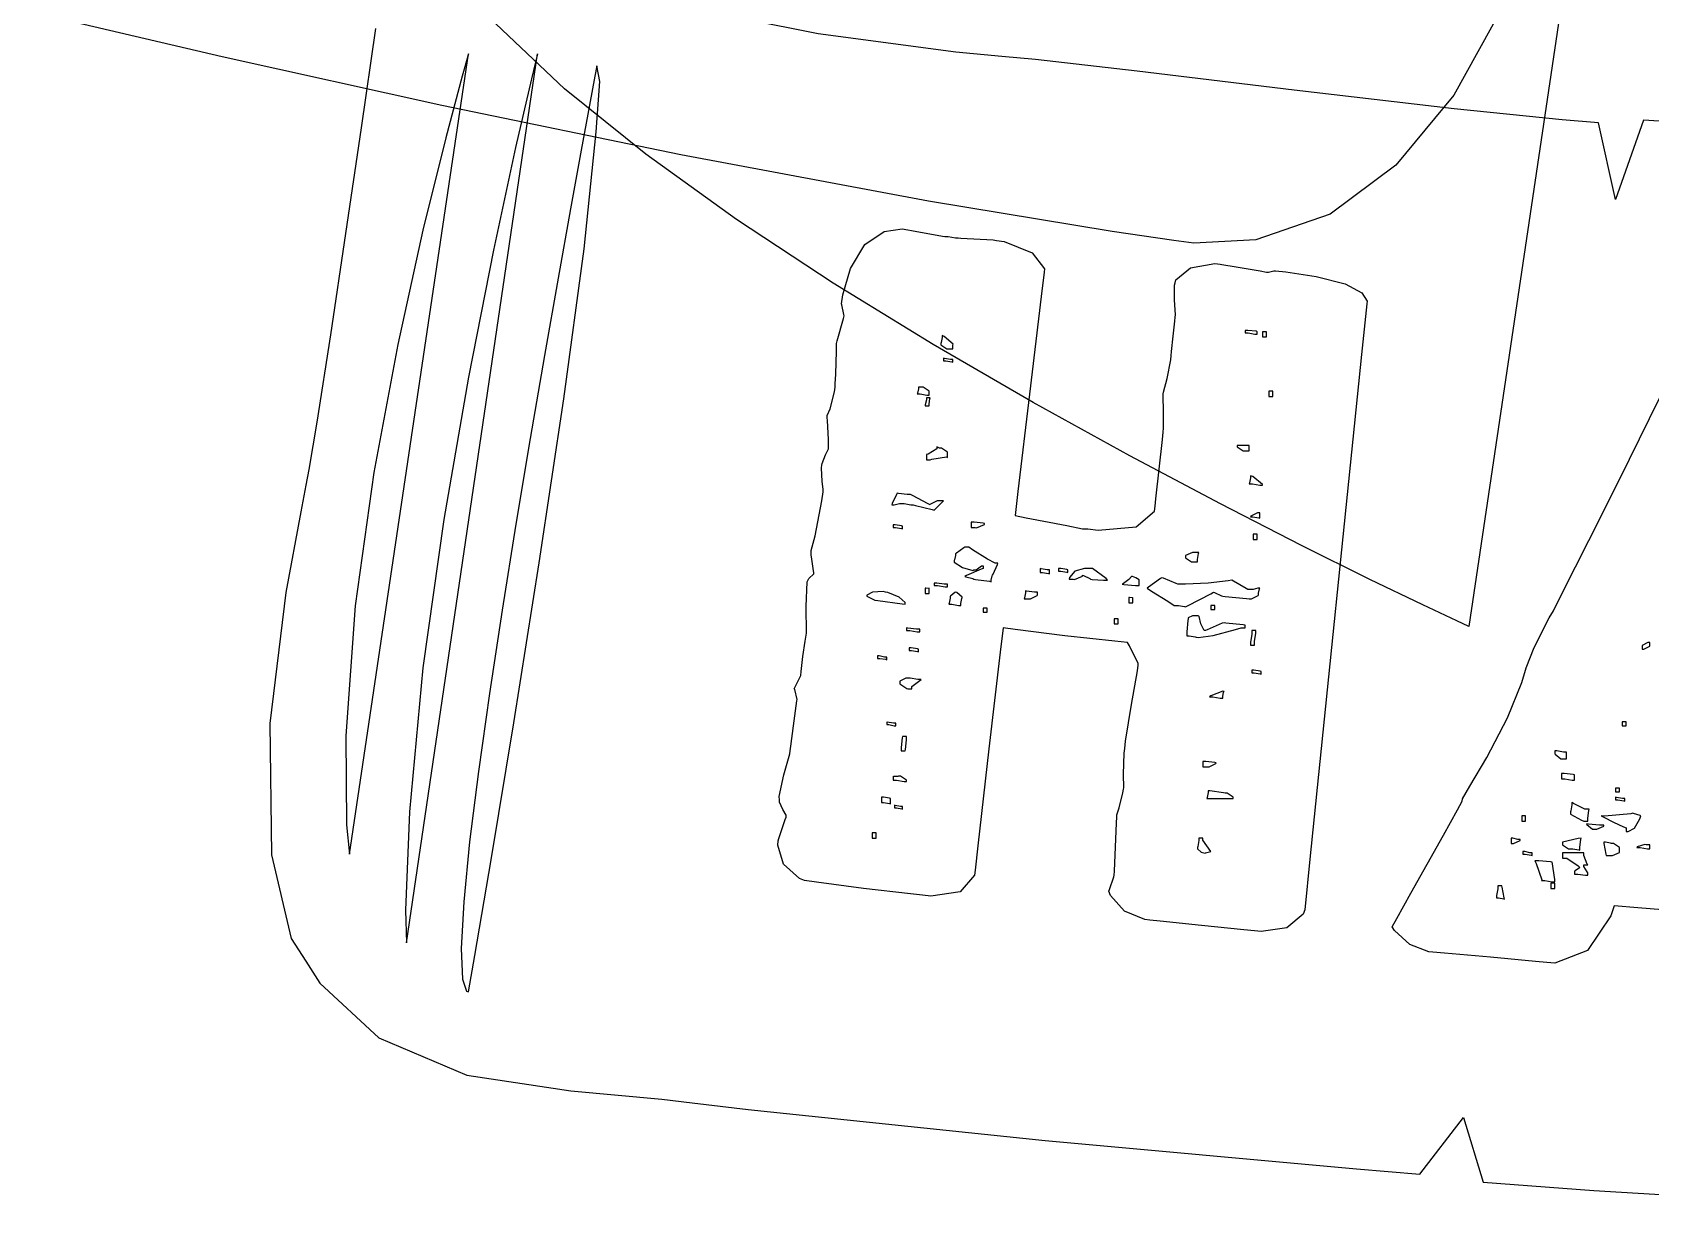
# Model space of a CAD drawing. Extents: x 71 to 283, y 22 to 328.
# Drawn here: x 82.03 to 125.18, y 22.74 to 54.16 of the extents above; entities that cross this region are included whole.
import ezdxf

# ---------------------------------------------------------------- set-up
doc = ezdxf.new("R2010")
doc.units = 0
doc.header["$MEASUREMENT"] = 0

msp = doc.modelspace()

# ---------------------------------------------------------------- linework, layer by layer
at = {"color": 44}
msp.add_lwpolyline([(124.777, 68.2265), (120.333, 38.3124), (120.333, 38.3124), (120.012, 38.4623), (119.105, 38.8909), (117.698, 39.5718), (115.872, 40.4798), (113.71, 41.5879), (111.299, 42.8667), (108.718, 44.2916), (106.054, 45.835), (103.387, 47.4708), (100.805, 49.1712), (98.389, 50.9104), (96.2215, 52.6591), (94.3875, 54.3927)], dxfattribs=at)
at = {"color": 32}
for points in [[(121.263, 54.8816), (119.935, 52.4895), (118.392, 50.618), (116.633, 49.3159), (114.658, 48.6322), (113.002, 48.5373), (112.466, 48.6131), (110.826, 48.8502), (105.923, 49.663), (99.3221, 50.8953), (92.9474, 52.2097), (87.0878, 53.5079), (82.0289, 54.6901)], [(125.685, 51.7783), (124.99, 51.8223), (124.248, 49.7057), (123.789, 51.7521), (122.826, 51.8266), (119.943, 52.1229), (115.675, 52.6217), (111.486, 53.1276), (108.782, 53.4335), (107.88, 53.516), (106.652, 53.6293), (102.985, 54.1196), (99.1884, 54.8763)], [(91.1779, 54.2657), (90.7948, 51.6117), (90.3827, 48.799), (89.9763, 46.0954), (89.6112, 43.7691), (89.4016, 42.5069), (89.323, 42.0867), (89.1854, 41.3727), (88.791, 39.2247), (88.3571, 35.7244), (88.4054, 32.2296), (88.9317, 29.9944), (89.323, 29.3867), (89.6952, 28.8051), (91.2647, 27.3444), (93.6128, 26.3481), (96.3923, 25.9292), (98.8176, 25.7114), (99.6237, 25.6122), (101.114, 25.4358), (109.034, 24.6076), (117.341, 23.8483), (119.027, 23.7064), (120.191, 25.2236), (120.72, 23.4956), (123.669, 23.2765), (132.53, 22.7362)]]:
    msp.add_lwpolyline(points, dxfattribs=at)
at = {"color": 0}
for points in [[(93.6625, 53.5862), (93.6625, 53.5862), (93.4918, 52.9897), (93.0522, 51.3486), (92.4429, 48.8901), (91.7706, 45.8392), (91.1352, 42.4229), (90.6406, 38.8676), (90.3898, 35.3991), (90.4064, 33.0261), (90.4875, 32.2433), (93.6625, 53.5862)], [(95.4966, 53.5862), (95.4966, 53.5862), (95.3354, 52.9223), (94.9152, 51.0935), (94.3268, 48.3567), (93.6569, 44.9626), (93.001, 41.1649), (92.4458, 37.2166), (92.0831, 33.3706), (91.9798, 30.7523), (92.0048, 29.88), (95.4966, 53.5862)], [(97.0841, 53.2694), (97.0841, 53.2694), (97.0319, 52.9967), (96.8872, 52.222), (96.6653, 51.0177), (96.3799, 49.4563), (96.048, 47.607), (95.6839, 45.5401), (95.305, 43.3282), (94.9233, 41.0422), (94.5554, 38.7519), (94.2178, 36.5291), (93.9243, 34.4441), (93.69, 32.5685), (93.533, 30.9728), (93.4642, 29.7284), (93.5027, 28.9057), (93.6046, 28.5902), (93.6625, 28.575), (93.6625, 28.575), (93.828, 29.5369), (94.2605, 32.0918), (94.8655, 35.7477), (95.5449, 40.0099), (96.2021, 44.3865), (96.7423, 48.3842), (97.0675, 51.5098), (97.1642, 52.8465), (97.0841, 53.2694)]]:
    msp.add_lwpolyline(points, close=True, dxfattribs=at)
at = {"color": 7}
for points in [[(105.374, 48.8957), (105.471, 48.8777), (106.3, 48.7288), (106.363, 48.7193), (106.451, 48.7193), (106.649, 48.6833), (106.715, 48.6833), (106.785, 48.6752), (107.649, 48.6311), (107.738, 48.6131), (107.94, 48.587), (108.69, 48.2822), (109.016, 47.8536), (109.008, 47.7654), (108.928, 47.1138), (108.62, 44.5079), (108.311, 41.9199), (108.233, 41.275), (108.531, 41.2143), (109.612, 41.0062), (110.032, 40.9222), (110.173, 40.9222), (110.454, 40.8877), (111.468, 40.972), (111.953, 41.3893), (111.971, 41.5216), (111.989, 41.716), (112.077, 42.5097), (112.165, 43.3049), (112.183, 43.4979), (112.191, 43.604), (112.196, 44.1029), (112.183, 44.4168), (112.183, 44.5202), (112.191, 44.5643), (112.29, 44.927), (112.386, 45.4297), (112.396, 45.5443), (112.404, 45.6501), (112.448, 46.0555), (112.491, 46.4619), (112.5, 46.5667), (112.509, 46.6288), (112.486, 47.0256), (112.482, 47.4225), (112.5, 47.4846), (112.518, 47.5643), (112.915, 47.8772), (113.558, 47.9958), (113.701, 47.9778), (113.745, 47.9697), (114.132, 47.9118), (114.767, 47.8014), (114.935, 47.7654), (114.996, 47.7654), (115.135, 47.8014), (115.182, 47.8014), (115.454, 47.7725), (116.266, 47.6497), (117.033, 47.4543), (117.483, 47.2115), (117.621, 46.9896), (117.615, 46.9194), (117.474, 45.5704), (116.098, 32.1124), (115.958, 30.7619), (115.914, 30.6476), (115.485, 30.2824), (114.793, 30.1804), (114.617, 30.1983), (114.335, 30.2245), (113.21, 30.3389), (112.103, 30.4533), (111.831, 30.4794), (111.698, 30.4974), (111.151, 30.7233), (110.78, 31.1423), (110.736, 31.2567), (110.754, 31.3008), (110.869, 31.6356), (110.878, 31.6797), (110.887, 31.7858), (110.939, 33.0825), (110.949, 33.2314), (110.949, 33.2948), (111.009, 33.4836), (111.107, 33.8763), (111.125, 33.9728), (111.133, 34.0086), (111.129, 34.3738), (111.143, 34.9333), (111.161, 35.0655), (111.177, 35.2599), (111.336, 36.2313), (111.496, 37.1299), (111.514, 37.2883), (111.514, 37.3338), (111.45, 37.4703), (111.283, 37.7994), (111.231, 37.8876), (110.895, 37.9236), (109.56, 38.0697), (108.241, 38.2323), (107.914, 38.2764), (107.834, 37.6329), (107.531, 35.049), (107.244, 32.4652), (107.174, 31.8203), (107.156, 31.6797), (106.772, 31.2346), (105.984, 31.1244), (105.763, 31.1506), (105.445, 31.1864), (104.192, 31.3311), (102.939, 31.4937), (102.622, 31.5378), (102.49, 31.5915), (102.058, 31.976), (101.907, 32.4817), (101.917, 32.5961), (101.935, 32.6581), (102.102, 33.1707), (102.129, 33.2314), (102.129, 33.2824), (102.041, 33.4353), (101.953, 33.6269), (101.953, 33.6903), (101.943, 33.7785), (102.067, 34.3572), (102.225, 34.9167), (102.235, 34.9953), (102.252, 35.1276), (102.324, 35.6665), (102.394, 36.2038), (102.412, 36.3361), (102.42, 36.3721), (102.358, 36.6367), (102.342, 36.6529), (102.358, 36.6889), (102.5, 36.9715), (102.518, 37.0057), (102.526, 37.1119), (102.574, 37.5186), (102.64, 37.925), (102.658, 38.0298), (102.675, 38.136), (102.666, 38.8454), (102.693, 39.503), (102.729, 39.5813), (102.737, 39.5993), (102.871, 39.7192), (102.871, 39.7577), (102.861, 39.8018), (102.807, 40.1726), (102.799, 40.2167), (102.799, 40.3461), (102.904, 40.7335), (103.081, 41.6638), (103.117, 41.9104), (103.117, 41.9791), (103.086, 42.1845), (103.072, 42.5457), (103.081, 42.6159), (103.09, 42.66), (103.182, 42.89), (103.258, 43.0555), (103.258, 43.1091), (103.258, 43.3035), (103.232, 43.8065), (103.223, 43.8849), (103.223, 43.9441), (103.302, 44.1194), (103.416, 44.5742), (103.434, 44.6966), (103.434, 44.7834), (103.452, 45.0413), (103.47, 45.6572), (103.47, 45.8611), (103.487, 45.9327), (103.663, 46.5321), (103.681, 46.6027), (103.671, 46.6383), (103.619, 46.8933), (103.61, 46.9194), (103.645, 47.1579), (103.846, 47.8592), (104.228, 48.5027), (104.742, 48.8502), (105.222, 48.919), (105.374, 48.8957)], [(114.37, 46.2139), (114.37, 46.1973), (114.37, 46.1574), (114.37, 46.1437), (114.449, 46.1437), (114.628, 46.1077), (114.689, 46.1077), (114.689, 46.1257), (114.689, 46.1656), (114.689, 46.1779), (114.661, 46.1878), (114.442, 46.2139), (114.37, 46.2139)], [(114.829, 46.1779), (114.829, 46.1779), (114.829, 46.0735), (114.829, 46.0375), (114.855, 46.0375), (114.915, 46.0375), (114.935, 46.0375), (114.935, 46.0375), (114.935, 46.1437), (114.935, 46.1779), (114.908, 46.1779), (114.849, 46.1779), (114.829, 46.1779)], [(106.292, 46.0735), (106.292, 46.0209), (106.265, 45.8886), (106.256, 45.8611), (106.256, 45.8265), (106.415, 45.7207), (106.469, 45.7207), (106.495, 45.7207), (106.554, 45.7207), (106.575, 45.7207), (106.575, 45.7468), (106.575, 45.8061), (106.575, 45.8251), (106.583, 45.8431), (106.345, 46.047), (106.292, 46.0735)], [(106.327, 45.4723), (106.327, 45.4561), (106.327, 45.4159), (106.327, 45.4021), (106.389, 45.4021), (106.547, 45.3775), (106.575, 45.3679), (106.575, 45.3856), (106.575, 45.4258), (106.575, 45.4381), (106.513, 45.4381), (106.353, 45.4642), (106.327, 45.4723)], [(105.657, 44.6966), (105.657, 44.6525), (105.629, 44.5382), (105.621, 44.5202), (105.7, 44.5202), (105.879, 44.486), (105.94, 44.486), (105.94, 44.5036), (105.94, 44.5438), (105.94, 44.5562), (105.94, 44.5918), (105.78, 44.6966), (105.727, 44.6966), (105.727, 44.6966), (105.674, 44.6966), (105.657, 44.6966)], [(115.006, 44.5904), (115.006, 44.5904), (115.006, 44.486), (115.006, 44.45), (115.032, 44.45), (115.091, 44.45), (115.112, 44.45), (115.112, 44.45), (115.112, 44.5562), (115.112, 44.5904), (115.084, 44.5904), (115.025, 44.5904), (115.006, 44.5904)], [(105.869, 44.414), (105.869, 44.3618), (105.841, 44.2309), (105.833, 44.2034), (105.859, 44.2034), (105.919, 44.2034), (105.94, 44.2034), (105.94, 44.257), (105.964, 44.3879), (105.974, 44.414), (105.948, 44.414), (105.888, 44.414), (105.869, 44.414)], [(106.15, 43.1091), (106.15, 43.0569), (105.913, 42.9161), (105.869, 42.8985), (105.869, 42.8639), (105.869, 42.7838), (105.869, 42.7563), (105.895, 42.7563), (105.953, 42.7563), (105.974, 42.7563), (106.018, 42.7743), (106.405, 42.8364), (106.433, 42.8265), (106.433, 42.8544), (106.433, 42.9137), (106.433, 42.9327), (106.433, 42.9687), (106.274, 43.0749), (106.222, 43.0749), (106.222, 43.0749), (106.168, 43.101), (106.15, 43.1091)], [(114.16, 43.1451), (114.16, 43.1105), (114.317, 43.0029), (114.37, 43.0029), (114.396, 43.0029), (114.456, 43.0029), (114.476, 43.0029), (114.476, 43.0029), (114.476, 43.1105), (114.476, 43.1451), (114.396, 43.1451), (114.219, 43.1451), (114.16, 43.1451)], [(114.512, 42.3333), (114.512, 42.2811), (114.485, 42.1488), (114.476, 42.121), (114.565, 42.121), (114.763, 42.0867), (114.829, 42.0867), (114.837, 42.1047), (114.573, 42.3168), (114.512, 42.3333)], [(105.092, 41.8744), (105.074, 41.8401), (104.96, 41.5932), (104.951, 41.5576), (105.012, 41.5576), (105.151, 41.5918), (105.198, 41.5918), (105.277, 41.5918), (105.456, 41.5576), (105.517, 41.5576), (105.577, 41.541), (106.026, 41.4334), (106.08, 41.4154), (106.106, 41.4433), (106.3, 41.6373), (106.327, 41.6638), (106.3, 41.6638), (106.241, 41.6638), (106.222, 41.6638), (106.16, 41.6638), (105.982, 41.5756), (105.974, 41.5576), (105.92, 41.5851), (105.497, 41.8137), (105.445, 41.8401), (105.356, 41.8401), (105.126, 41.8663), (105.092, 41.8744)], [(104.987, 41.0284), (104.987, 41.0118), (104.987, 40.972), (104.987, 40.9582), (105.048, 40.9582), (105.206, 40.9317), (105.234, 40.9222), (105.234, 40.9402), (105.234, 40.9801), (105.234, 40.9924), (105.206, 41.0023), (105.041, 41.0284), (104.987, 41.0284)], [(107.068, 41.0986), (107.068, 41.064), (107.068, 40.9857), (107.068, 40.9582), (107.094, 40.9582), (107.153, 40.9582), (107.174, 40.9582), (107.208, 40.9497), (107.421, 41.0351), (107.421, 41.0626), (107.385, 41.0725), (107.147, 41.0986), (107.068, 41.0986)], [(114.512, 41.239), (114.573, 41.239), (114.731, 41.2143), (114.759, 41.2048), (114.759, 41.2404), (114.759, 41.3191), (114.759, 41.3452), (114.697, 41.3452), (114.52, 41.257), (114.512, 41.239)], [(114.583, 40.7818), (114.583, 40.7472), (114.583, 40.6672), (114.583, 40.6396), (114.609, 40.6396), (114.668, 40.6396), (114.689, 40.6396), (114.689, 40.6396), (114.689, 40.7472), (114.689, 40.7818), (114.661, 40.7818), (114.602, 40.7818), (114.583, 40.7818)], [(106.892, 40.429), (106.864, 40.411), (106.671, 40.2703), (106.645, 40.2526), (106.645, 40.2086), (106.618, 40.0939), (106.609, 40.0763), (106.609, 40.0293), (106.834, 39.8861), (107.111, 39.8117), (107.138, 39.8279), (107.199, 39.8279), (107.338, 39.9341), (107.385, 39.9341), (107.385, 39.9175), (107.385, 39.8776), (107.385, 39.8639), (107.331, 39.8473), (106.936, 39.6794), (106.892, 39.6515), (106.918, 39.6434), (107.111, 39.5912), (107.138, 39.5813), (107.182, 39.5732), (107.553, 39.5206), (107.597, 39.5111), (107.597, 39.5552), (107.623, 39.6709), (107.633, 39.6875), (107.649, 39.715), (107.764, 39.9701), (107.774, 40.0043), (107.706, 40.0043), (107.503, 40.1119), (107.103, 40.3585), (106.998, 40.429), (106.97, 40.429), (106.911, 40.429), (106.892, 40.429)], [(112.783, 40.1807), (112.783, 40.1465), (112.941, 40.0403), (112.995, 40.0403), (113.021, 40.0403), (113.08, 40.0403), (113.101, 40.0403), (113.101, 40.1024), (113.126, 40.2608), (113.135, 40.2869), (113.108, 40.2869), (113.049, 40.2869), (113.029, 40.2869), (112.968, 40.2869), (112.783, 40.2086), (112.783, 40.1807)], [(108.902, 39.8639), (108.902, 39.8378), (108.902, 39.7785), (108.902, 39.7577), (108.963, 39.7577), (109.123, 39.733), (109.149, 39.7235), (109.149, 39.7496), (109.149, 39.8089), (109.149, 39.8279), (109.087, 39.8279), (108.928, 39.8558), (108.902, 39.8639)], [(109.397, 39.8639), (109.397, 39.8473), (109.397, 39.8074), (109.397, 39.7937), (109.457, 39.7937), (109.616, 39.7676), (109.644, 39.7577), (109.644, 39.7757), (109.644, 39.8156), (109.644, 39.8279), (109.616, 39.8378), (109.451, 39.8639), (109.397, 39.8639)], [(109.678, 39.5813), (109.704, 39.5813), (109.764, 39.5813), (109.784, 39.5813), (109.819, 39.5732), (110.031, 39.66), (110.031, 39.6875), (110.057, 39.6794), (110.225, 39.5912), (110.243, 39.5813), (110.287, 39.5732), (110.597, 39.5471), (110.702, 39.5471), (110.666, 39.5912), (110.295, 39.8639), (110.173, 39.8639), (110.087, 39.8639), (109.832, 39.7895), (109.686, 39.6254), (109.678, 39.5813)], [(105.833, 39.3347), (105.833, 39.3002), (105.833, 39.2218), (105.833, 39.1943), (105.859, 39.1943), (105.919, 39.1943), (105.94, 39.1943), (105.94, 39.2299), (105.94, 39.3086), (105.94, 39.3347), (105.93, 39.3266), (105.857, 39.3347), (105.833, 39.3347)], [(106.08, 39.4751), (106.08, 39.4589), (106.08, 39.4187), (106.08, 39.4049), (106.168, 39.4049), (106.367, 39.3707), (106.433, 39.3707), (106.433, 39.3883), (106.433, 39.4286), (106.433, 39.4409), (106.345, 39.4409), (106.146, 39.4751), (106.08, 39.4751)], [(111.337, 39.6515), (111.337, 39.6515), (111.265, 39.5732), (111.124, 39.4589), (111.089, 39.4409), (111.133, 39.4324), (111.443, 39.4049), (111.548, 39.4049), (111.548, 39.4049), (111.548, 39.5125), (111.548, 39.5471), (111.548, 39.5633), (111.454, 39.6131), (111.366, 39.6515), (111.337, 39.6515)], [(112.572, 39.4409), (112.528, 39.4589), (112.191, 39.6007), (112.147, 39.6173), (112.112, 39.5912), (111.795, 39.3622), (111.76, 39.3347), (111.875, 39.2561), (112.306, 38.9876), (112.478, 38.8758), (112.536, 38.8758), (112.597, 38.8758), (112.755, 38.8511), (112.783, 38.8415), (112.853, 38.8772), (113.453, 39.1844), (113.524, 39.2285), (113.55, 39.2204), (113.743, 39.1322), (113.771, 39.1224), (113.841, 39.1142), (114.405, 39.062), (114.476, 39.0521), (114.537, 39.0521), (114.713, 39.1418), (114.723, 39.1583), (114.723, 39.2024), (114.749, 39.3181), (114.759, 39.3347), (114.705, 39.3347), (114.585, 39.2987), (114.547, 39.2987), (114.519, 39.2987), (114.46, 39.2987), (114.44, 39.2987), (114.396, 39.3266), (114.062, 39.5206), (114.017, 39.5471), (113.92, 39.5291), (113.386, 39.467), (112.775, 39.4409), (112.572, 39.4409)], [(104.282, 39.1224), (104.298, 39.1142), (104.474, 39.0275), (104.492, 39.0179), (104.571, 39.0095), (105.224, 38.9213), (105.304, 38.9117), (105.304, 38.9587), (105.144, 39.0977), (104.845, 39.2204), (104.775, 39.2285), (104.713, 39.2465), (104.435, 39.2299), (104.282, 39.1502), (104.282, 39.1224)], [(106.645, 39.2285), (106.627, 39.2204), (106.521, 39.1322), (106.503, 39.1224), (106.503, 39.0701), (106.477, 38.9393), (106.469, 38.9117), (106.547, 38.9117), (106.725, 38.8758), (106.785, 38.8758), (106.785, 38.9297), (106.812, 39.062), (106.821, 39.0881), (106.826, 39.0991), (106.679, 39.2204), (106.645, 39.2285)], [(108.515, 39.2645), (108.515, 39.212), (108.487, 39.0797), (108.479, 39.0521), (108.505, 39.0521), (108.565, 39.0521), (108.585, 39.0521), (108.646, 39.0521), (108.822, 39.1418), (108.832, 39.1583), (108.832, 39.1763), (108.832, 39.2162), (108.832, 39.2285), (108.752, 39.2285), (108.541, 39.2561), (108.515, 39.2645)], [(111.265, 39.0881), (111.265, 39.0536), (111.265, 38.9738), (111.265, 38.946), (111.292, 38.946), (111.351, 38.946), (111.372, 38.946), (111.372, 38.946), (111.372, 39.0536), (111.372, 39.0881), (111.362, 39.0797), (111.289, 39.0881), (111.265, 39.0881)], [(113.454, 38.8758), (113.454, 38.8497), (113.454, 38.7904), (113.454, 38.7696), (113.48, 38.7696), (113.538, 38.7696), (113.558, 38.7696), (113.558, 38.7974), (113.558, 38.8567), (113.558, 38.8758), (113.532, 38.8758), (113.473, 38.8758), (113.454, 38.8758)], [(107.385, 38.8056), (107.385, 38.7795), (107.385, 38.7202), (107.385, 38.6994), (107.411, 38.6994), (107.471, 38.6994), (107.491, 38.6994), (107.491, 38.7269), (107.491, 38.7862), (107.491, 38.8056), (107.464, 38.8056), (107.404, 38.8056), (107.385, 38.8056)], [(110.878, 38.523), (110.878, 38.523), (110.878, 38.4182), (110.878, 38.3826), (110.905, 38.3826), (110.964, 38.3826), (110.985, 38.3826), (110.985, 38.4182), (110.985, 38.4969), (110.985, 38.523), (110.957, 38.523), (110.897, 38.523), (110.878, 38.523)], [(112.853, 38.523), (112.843, 38.4789), (112.819, 38.1688), (112.819, 38.064), (112.879, 38.064), (113.038, 38.0393), (113.065, 38.0298), (113.117, 38.0213), (113.519, 38.0739), (114.114, 38.2323), (114.264, 38.2764), (114.29, 38.2764), (114.35, 38.2764), (114.37, 38.2764), (114.37, 38.2944), (114.37, 38.3342), (114.37, 38.3466), (114.317, 38.3565), (113.859, 38.4087), (113.807, 38.4168), (113.753, 38.4006), (113.356, 38.2242), (113.312, 38.2062), (113.279, 38.2062), (113.184, 38.3879), (113.144, 38.5851), (113.135, 38.5932), (113.117, 38.6031), (112.968, 38.5988), (112.853, 38.5424), (112.853, 38.523)], [(105.34, 38.2764), (105.34, 38.2598), (105.34, 38.2199), (105.34, 38.2062), (105.428, 38.2062), (105.627, 38.1702), (105.693, 38.1702), (105.693, 38.1882), (105.693, 38.2281), (105.693, 38.2404), (105.605, 38.2404), (105.374, 38.2683), (105.34, 38.2764)], [(114.547, 38.2062), (114.547, 38.1095), (114.512, 37.8904), (114.512, 37.8174), (114.538, 37.8174), (114.596, 37.8174), (114.617, 37.8174), (114.617, 37.9155), (114.653, 38.1346), (114.653, 38.2062), (114.625, 38.2062), (114.566, 38.2062), (114.547, 38.2062)], [(105.41, 37.7472), (105.41, 37.7306), (105.41, 37.6908), (105.41, 37.677), (105.471, 37.677), (105.629, 37.6509), (105.657, 37.641), (105.657, 37.659), (105.657, 37.6989), (105.657, 37.7112), (105.629, 37.7211), (105.464, 37.7472), (105.41, 37.7472)], [(124.954, 37.7832), (124.954, 37.7652), (124.954, 37.7254), (124.954, 37.7112), (125.006, 37.7112), (125.166, 37.7913), (125.166, 37.8174), (125.166, 37.8354), (125.166, 37.8753), (125.166, 37.8876), (125.112, 37.8876), (124.954, 37.8093), (124.954, 37.7832)], [(104.563, 37.5349), (104.563, 37.5186), (104.563, 37.4784), (104.563, 37.4646), (104.625, 37.4646), (104.783, 37.44), (104.811, 37.4304), (104.811, 37.4481), (104.811, 37.4883), (104.811, 37.5006), (104.749, 37.5006), (104.608, 37.5349), (104.563, 37.5349)], [(114.547, 37.1479), (114.547, 37.1313), (114.547, 37.0914), (114.547, 37.0776), (114.607, 37.0776), (114.767, 37.0512), (114.793, 37.0417), (114.793, 37.0597), (114.793, 37.0995), (114.793, 37.1119), (114.767, 37.1217), (114.602, 37.1479), (114.547, 37.1479)], [(105.164, 36.8293), (105.164, 36.7852), (105.347, 36.6628), (105.374, 36.6529), (105.4, 36.6529), (105.46, 36.6529), (105.481, 36.6529), (105.481, 36.715), (105.692, 36.8748), (105.727, 36.9013), (105.639, 36.9013), (105.441, 36.9355), (105.374, 36.9355), (105.321, 36.9355), (105.164, 36.8572), (105.164, 36.8293)], [(113.418, 36.4423), (113.506, 36.4423), (113.705, 36.4063), (113.771, 36.4063), (113.771, 36.4504), (113.797, 36.5661), (113.807, 36.5827), (113.771, 36.5926), (113.453, 36.4698), (113.418, 36.4423)], [(104.811, 35.771), (104.811, 35.7547), (104.811, 35.7145), (104.811, 35.7008), (104.871, 35.7008), (105.011, 35.6665), (105.058, 35.6665), (105.058, 35.6842), (105.058, 35.7244), (105.058, 35.7367), (104.995, 35.7367), (104.827, 35.7628), (104.811, 35.771)], [(124.424, 35.771), (124.424, 35.7449), (124.424, 35.687), (124.424, 35.6665), (124.45, 35.6665), (124.51, 35.6665), (124.531, 35.6665), (124.531, 35.6926), (124.531, 35.7519), (124.531, 35.771), (124.503, 35.771), (124.444, 35.771), (124.424, 35.771)], [(105.234, 35.384), (105.224, 35.3494), (105.198, 35.0848), (105.198, 34.9953), (105.224, 34.9953), (105.283, 34.9953), (105.304, 34.9953), (105.312, 35.0311), (105.34, 35.2958), (105.34, 35.384), (105.312, 35.384), (105.253, 35.384), (105.234, 35.384)], [(122.626, 34.9953), (122.626, 34.9787), (122.626, 34.9388), (122.626, 34.925), (122.634, 34.9085), (122.786, 34.7845), (122.837, 34.7845), (122.863, 34.7845), (122.922, 34.7845), (122.943, 34.7845), (122.943, 34.8286), (122.943, 34.9278), (122.943, 34.9608), (122.863, 34.9608), (122.686, 34.9953), (122.626, 34.9953)], [(113.242, 34.7128), (113.242, 34.7128), (113.242, 34.6081), (113.242, 34.5722), (113.268, 34.5722), (113.327, 34.5722), (113.348, 34.5722), (113.409, 34.5722), (113.585, 34.6618), (113.594, 34.6783), (113.558, 34.688), (113.32, 34.7128), (113.242, 34.7128)], [(104.987, 34.3256), (104.987, 34.2994), (104.987, 34.2401), (104.987, 34.2194), (105.076, 34.2194), (105.274, 34.1836), (105.34, 34.1836), (105.34, 34.2194), (105.18, 34.3256), (105.128, 34.3256), (105.11, 34.3173), (104.995, 34.3173), (104.987, 34.3256)], [(122.803, 34.3958), (122.803, 34.3614), (122.803, 34.2828), (122.803, 34.2553), (122.891, 34.2553), (123.089, 34.2194), (123.155, 34.2194), (123.155, 34.2194), (123.155, 34.3256), (123.155, 34.36), (123.119, 34.3697), (122.881, 34.3958), (122.803, 34.3958)], [(104.669, 33.7606), (104.669, 33.7606), (104.669, 33.6558), (104.669, 33.62), (104.729, 33.62), (104.889, 33.5938), (104.915, 33.5842), (104.915, 33.5842), (104.915, 33.6917), (104.915, 33.7261), (104.889, 33.7358), (104.724, 33.7606), (104.669, 33.7606)], [(113.382, 33.9369), (113.382, 33.8846), (113.356, 33.7523), (113.348, 33.7261), (113.374, 33.7261), (113.433, 33.7261), (113.454, 33.7261), (113.603, 33.7261), (113.94, 33.7261), (114.053, 33.7261), (114.053, 33.7619), (113.894, 33.8667), (113.841, 33.8667), (113.797, 33.8763), (113.426, 33.9287), (113.382, 33.9369)], [(124.248, 34.0072), (124.248, 33.981), (124.248, 33.9232), (124.248, 33.9025), (124.274, 33.9025), (124.333, 33.9025), (124.354, 33.9025), (124.354, 33.9287), (124.354, 33.988), (124.354, 34.0072), (124.354, 34.0072), (124.274, 34.0072), (124.248, 34.0072)], [(124.248, 33.7606), (124.248, 33.744), (124.248, 33.7041), (124.248, 33.6903), (124.309, 33.6903), (124.468, 33.6641), (124.495, 33.6544), (124.495, 33.6724), (124.495, 33.7137), (124.495, 33.7261), (124.433, 33.7261), (124.274, 33.7523), (124.248, 33.7606)], [(105.022, 33.5497), (105.022, 33.5318), (105.022, 33.4918), (105.022, 33.478), (105.074, 33.478), (105.216, 33.4532), (105.234, 33.4436), (105.234, 33.4615), (105.234, 33.5015), (105.234, 33.5139), (105.18, 33.5139), (105.038, 33.5414), (105.022, 33.5497)], [(121.744, 33.2672), (121.744, 33.2328), (121.744, 33.1529), (121.744, 33.1253), (121.77, 33.1253), (121.828, 33.1253), (121.849, 33.1253), (121.849, 33.1253), (121.849, 33.2328), (121.849, 33.2672), (121.823, 33.2672), (121.763, 33.2672), (121.744, 33.2672)], [(123.083, 33.62), (123.083, 33.5594), (123.057, 33.3995), (123.049, 33.3733), (123.049, 33.3113), (123.34, 33.1529), (123.402, 33.1253), (123.428, 33.1253), (123.487, 33.1253), (123.508, 33.1253), (123.508, 33.2052), (123.533, 33.4092), (123.542, 33.4436), (123.427, 33.4436), (123.128, 33.5938), (123.083, 33.62)], [(123.861, 33.2672), (123.931, 33.2328), (124.194, 33.095), (124.459, 32.9765), (124.531, 32.9489), (124.531, 32.9227), (124.531, 32.8648), (124.531, 32.8442), (124.586, 32.8442), (124.751, 32.9365), (124.891, 33.1887), (124.919, 33.2672), (124.901, 33.2769), (124.724, 33.3292), (124.707, 33.3375), (124.653, 33.321), (123.949, 33.2589), (123.861, 33.2672)], [(104.422, 32.8083), (104.422, 32.7739), (104.422, 32.6953), (104.422, 32.6678), (104.448, 32.6678), (104.508, 32.6678), (104.528, 32.6678), (104.528, 32.7036), (104.528, 32.7822), (104.528, 32.8083), (104.501, 32.8083), (104.442, 32.8083), (104.422, 32.8083)], [(123.472, 33.055), (123.48, 33.0384), (123.633, 32.9144), (123.685, 32.9144), (123.745, 32.9144), (123.931, 32.9944), (123.931, 33.0206), (123.815, 33.0206), (123.524, 33.0467), (123.472, 33.055)], [(113.135, 32.6678), (113.135, 32.6058), (113.109, 32.4473), (113.101, 32.4197), (113.101, 32.3894), (113.193, 32.2971), (113.302, 32.2709), (113.312, 32.2792), (113.454, 32.315), (113.454, 32.315), (113.348, 32.4652), (113.242, 32.6182), (113.242, 32.6678), (113.214, 32.6678), (113.155, 32.6678), (113.135, 32.6678)], [(121.462, 32.6678), (121.462, 32.6333), (121.462, 32.5534), (121.462, 32.5258), (121.522, 32.5258), (121.708, 32.6058), (121.708, 32.6319), (121.646, 32.6319), (121.507, 32.6678), (121.462, 32.6678)], [(122.837, 32.5258), (122.837, 32.4914), (122.995, 32.3853), (123.049, 32.3853), (123.11, 32.3853), (123.268, 32.3591), (123.296, 32.3494), (123.296, 32.4294), (123.322, 32.6333), (123.332, 32.6678), (123.252, 32.6595), (122.837, 32.5603), (122.837, 32.5258)], [(123.931, 32.5617), (123.939, 32.5272), (123.992, 32.2447), (124.001, 32.2089), (124.027, 32.2089), (124.087, 32.2089), (124.108, 32.2089), (124.168, 32.2089), (124.354, 32.2888), (124.354, 32.315), (124.354, 32.3329), (124.354, 32.3729), (124.354, 32.3853), (124.354, 32.4211), (124.194, 32.5258), (124.142, 32.5258), (124.116, 32.5355), (123.977, 32.5617), (123.931, 32.5617)], [(124.813, 32.4197), (124.901, 32.4197), (125.1, 32.3853), (125.166, 32.3853), (125.166, 32.4128), (125.166, 32.4721), (125.166, 32.4914), (125.138, 32.4914), (125.079, 32.4914), (125.06, 32.4914), (125.024, 32.501), (124.821, 32.4376), (124.813, 32.4197)], [(121.779, 32.315), (121.779, 32.2971), (121.779, 32.2571), (121.779, 32.2433), (121.839, 32.2433), (121.999, 32.2185), (122.025, 32.2089), (122.025, 32.2268), (122.025, 32.2667), (122.025, 32.2792), (121.963, 32.2792), (121.824, 32.315), (121.779, 32.315)], [(122.097, 32.0669), (122.131, 31.9967), (122.282, 31.5557), (122.273, 31.5378), (122.362, 31.5378), (122.56, 31.5033), (122.626, 31.5033), (122.626, 31.5213), (122.626, 31.5612), (122.626, 31.5736), (122.616, 31.6177), (122.563, 31.9884), (122.554, 32.0325), (122.51, 32.0421), (122.2, 32.0669), (122.097, 32.0669)], [(122.837, 32.2792), (122.837, 32.2447), (122.837, 32.1662), (122.837, 32.1386), (122.951, 32.1386), (123.252, 31.9346), (123.296, 31.8905), (123.286, 31.8823), (123.172, 31.7955), (123.155, 31.7858), (123.155, 31.7679), (123.155, 31.728), (123.155, 31.7142), (123.244, 31.7142), (123.442, 31.6797), (123.508, 31.6797), (123.508, 31.6976), (123.508, 31.7376), (123.508, 31.75), (123.49, 31.7679), (123.402, 31.914), (123.402, 31.9622), (123.428, 31.9622), (123.487, 31.9622), (123.508, 31.9622), (123.49, 31.9801), (123.402, 32.2048), (123.402, 32.2792), (123.26, 32.2792), (122.942, 32.2792), (122.837, 32.2792)], [(121.109, 31.3972), (121.109, 31.3187), (121.073, 31.1409), (121.073, 31.0803), (121.126, 31.0803), (121.267, 31.0541), (121.285, 31.0444), (121.275, 31.0803), (121.223, 31.3628), (121.215, 31.3972), (121.187, 31.3972), (121.128, 31.3972), (121.109, 31.3972)], [(122.52, 31.4675), (122.52, 31.4675), (122.52, 31.3628), (122.52, 31.3269), (122.546, 31.3269), (122.605, 31.3269), (122.626, 31.3269), (122.626, 31.3628), (122.626, 31.4413), (122.626, 31.4675), (122.598, 31.4675), (122.539, 31.4675), (122.52, 31.4675)]]:
    msp.add_lwpolyline(points, close=True, dxfattribs=at)
msp.add_lwpolyline([(127.353, 30.6035), (124.839, 30.8157), (124.214, 30.8681), (124.126, 30.5952), (123.498, 29.6733), (122.625, 29.3343), (122.414, 29.3508), (122.113, 29.3784), (120.909, 29.4928), (119.688, 29.6072), (119.379, 29.6333), (119.265, 29.643), (118.766, 29.8373), (118.357, 30.2066), (118.287, 30.303), (118.411, 30.5291), (118.786, 31.2043), (119.221, 31.9801), (119.655, 32.7546), (120.031, 33.4298), (120.157, 33.6544), (120.165, 33.7165), (120.361, 34.0527), (120.817, 34.8203), (121.365, 35.8786), (121.752, 36.824), (121.849, 37.1479), (121.867, 37.2099), (122.073, 37.7567), (122.475, 38.5505), (122.59, 38.7354), (122.827, 39.2038), (123.537, 40.6107), (124.349, 42.2328), (125.155, 43.8602), (125.851, 45.2808)], dxfattribs=at)

doc.saveas('drawing.dxf')
